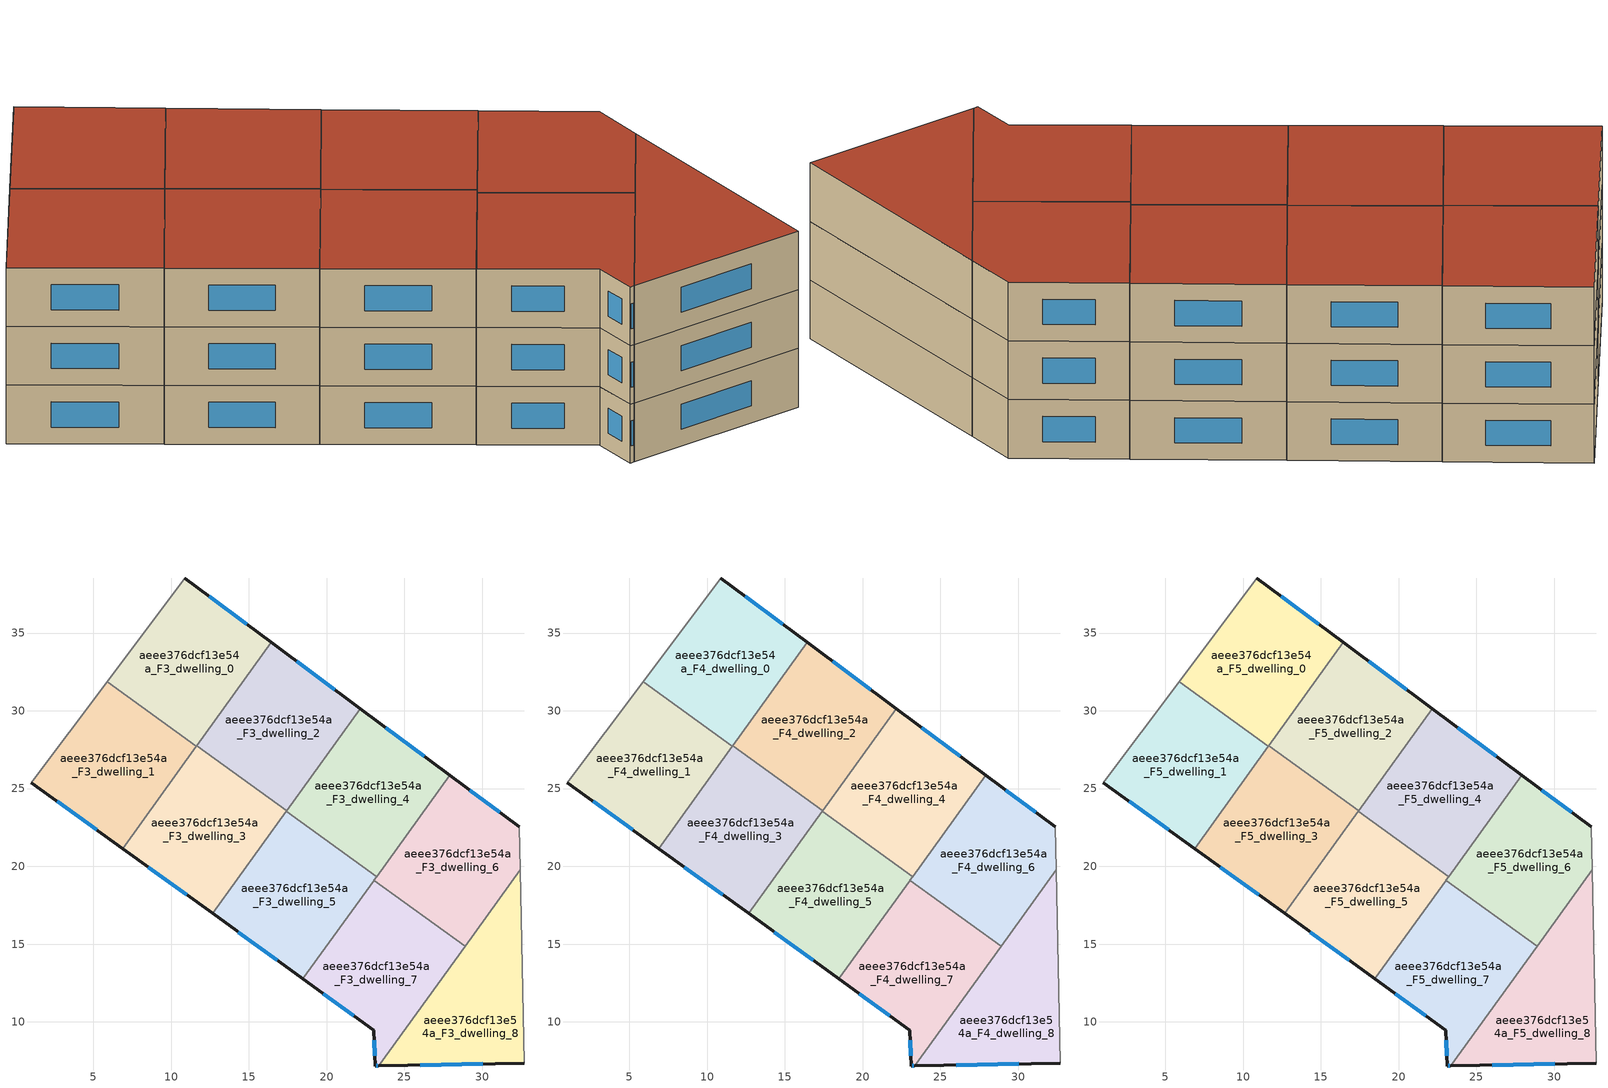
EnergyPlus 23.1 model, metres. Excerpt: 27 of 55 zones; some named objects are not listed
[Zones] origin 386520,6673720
aeee376dcf13e54a_F3_dwelling_0
 floor to aeee376dcf13e54a_F2_dwelling_0 (EU_floor_Construction): 16.45,34.39 11.63,27.72 5.88,31.87 10.87,38.54 z9
 wall outside (EU_wall_Construction): 16.45,34.39 10.87,38.54 z9:12
 wall adiabatic (EU_wall_Construction): 10.87,38.54 5.88,31.87 z9:12
 wall to aeee376dcf13e54a_F3_dwelling_1 (EU_wall_Construction): 5.88,31.87 11.63,27.72 z9:12
 wall to aeee376dcf13e54a_F3_dwelling_2 (EU_wall_Construction): 11.65,27.75 16.45,34.39 z9:12
 wall to aeee376dcf13e54a_F3_dwelling_3 (EU_wall_Construction): 11.63,27.72 11.65,27.75 z9:12
 window (EU_Window_Construction): 14.85,35.58 12.46,37.35 z9.86:11.14
aeee376dcf13e54a_F3_dwelling_1
 floor to aeee376dcf13e54a_F2_dwelling_1 (EU_floor_Construction): 11.63,27.72 6.89,21.15 1.03,25.38 5.88,31.87 z9
 wall outside (EU_wall_Construction): 1.03,25.38 6.89,21.15 z9:12
 wall adiabatic (EU_wall_Construction): 5.88,31.87 1.03,25.38 z9:12
 wall to aeee376dcf13e54a_F3_dwelling_3 (EU_wall_Construction): 6.89,21.15 11.63,27.72 z9:12
 window (EU_Window_Construction): 2.7,24.17 5.21,22.36 z9.86:11.14
aeee376dcf13e54a_F3_dwelling_2
 floor to aeee376dcf13e54a_F2_dwelling_2 (EU_floor_Construction): 22.17,30.14 17.43,23.58 11.65,27.75 16.45,34.39 z9
 wall outside (EU_wall_Construction): 22.17,30.14 16.45,34.39 z9:12
 wall to aeee376dcf13e54a_F3_dwelling_3 (EU_wall_Construction): 11.65,27.75 17.43,23.58 z9:12
 wall to aeee376dcf13e54a_F3_dwelling_4 (EU_wall_Construction): 17.43,23.58 22.17,30.14 z9:12
 window (EU_Window_Construction): 20.53,31.35 18.08,33.18 z9.86:11.14
aeee376dcf13e54a_F3_dwelling_3
 floor to aeee376dcf13e54a_F2_dwelling_3 (EU_floor_Construction): 17.43,23.58 12.67,16.97 6.89,21.15 11.65,27.75 z9
 wall outside (EU_wall_Construction): 6.89,21.15 12.67,16.97 z9:12
 wall to aeee376dcf13e54a_F3_dwelling_5 (EU_wall_Construction): 12.67,16.97 17.4,23.53 z9:12
 wall to aeee376dcf13e54a_F3_dwelling_4 (EU_wall_Construction): 17.4,23.53 17.43,23.58 z9:12
 window (EU_Window_Construction): 8.54,19.95 11.01,18.16 z9.86:11.14
aeee376dcf13e54a_F3_dwelling_4
 floor to aeee376dcf13e54a_F2_dwelling_4 (EU_floor_Construction): 27.93,25.86 23.22,19.33 17.4,23.53 22.17,30.14 z9
 wall outside (EU_wall_Construction): 27.93,25.86 22.17,30.14 z9:12
 wall to aeee376dcf13e54a_F3_dwelling_5 (EU_wall_Construction): 17.4,23.53 23.22,19.33 z9:12
 wall to aeee376dcf13e54a_F3_dwelling_6 (EU_wall_Construction): 23.22,19.33 27.93,25.86 z9:12
 window (EU_Window_Construction): 26.28,27.08 23.81,28.92 z9.86:11.14
aeee376dcf13e54a_F3_dwelling_5
 floor to aeee376dcf13e54a_F2_dwelling_5 (EU_floor_Construction): 23.22,19.33 18.48,12.77 12.67,16.97 17.4,23.53 z9
 wall outside (EU_wall_Construction): 12.67,16.97 18.48,12.77 z9:12
 wall to aeee376dcf13e54a_F3_dwelling_7 (EU_wall_Construction): 18.48,12.77 23.05,19.1 z9:12
 wall to aeee376dcf13e54a_F3_dwelling_6 (EU_wall_Construction): 23.05,19.1 23.22,19.34 z9:12
 window (EU_Window_Construction): 14.33,15.77 16.82,13.97 z9.86:11.14
aeee376dcf13e54a_F3_dwelling_6
 floor to aeee376dcf13e54a_F2_dwelling_6 (EU_floor_Construction): 32.4,22.53 32.45,19.78 28.91,14.87 23.05,19.1 27.93,25.86 z9
 wall outside (EU_wall_Construction): 32.4,22.53 27.93,25.86 z9:12
 wall adiabatic (EU_wall_Construction): 32.45,19.78 32.4,22.53 z9:12
 wall to aeee376dcf13e54a_F3_dwelling_7 (EU_wall_Construction): 23.05,19.1 28.91,14.87 z9:12
 wall to aeee376dcf13e54a_F3_dwelling_8 (EU_wall_Construction): 28.91,14.87 32.45,19.78 z9:12
 window (EU_Window_Construction): 31.12,23.48 29.2,24.91 z9.86:11.14
aeee376dcf13e54a_F3_dwelling_7
 floor to aeee376dcf13e54a_F2_dwelling_7 (EU_floor_Construction): 28.91,14.87 23.35,7.17 23.13,7.16 23.05,9.47 18.48,12.77 23.05,19.1 z9
 wall outside (EU_wall_Construction): 18.48,12.77 23.05,9.47 23.13,7.16 23.35,7.17 z9:12
 wall to aeee376dcf13e54a_F3_dwelling_8 (EU_wall_Construction): 23.35,7.17 28.91,14.87 z9:12
 window (EU_Window_Construction): 19.78,11.82 21.74,10.41 / 23.19,7.17 23.29,7.17 / 23.07,8.81 23.1,7.82 z9.86:11.14
aeee376dcf13e54a_F3_dwelling_8
 floor to aeee376dcf13e54a_F2_dwelling_8 (EU_floor_Construction): 32.45,19.78 32.7,7.35 23.35,7.17 z9
 wall outside (EU_wall_Construction): 23.35,7.17 32.7,7.35 z9:12
 wall adiabatic (EU_wall_Construction): 32.7,7.35 32.45,19.78 z9:12
 window (EU_Window_Construction): 26.02,7.22 30.03,7.3 z9.86:11.14
aeee376dcf13e54a_F4_dwelling_0
 floor to aeee376dcf13e54a_F3_dwelling_0 (EU_floor_Construction): 16.45,34.39 11.63,27.72 5.88,31.87 10.87,38.54 z12
 wall outside (EU_wall_Construction): 16.45,34.39 10.87,38.54 z12:15
 wall adiabatic (EU_wall_Construction): 10.87,38.54 5.88,31.87 z12:15
 wall to aeee376dcf13e54a_F4_dwelling_1 (EU_wall_Construction): 5.88,31.87 11.63,27.72 z12:15
 wall to aeee376dcf13e54a_F4_dwelling_2 (EU_wall_Construction): 11.65,27.75 16.45,34.39 z12:15
 wall to aeee376dcf13e54a_F4_dwelling_3 (EU_wall_Construction): 11.63,27.72 11.65,27.75 z12:15
 window (EU_Window_Construction): 14.85,35.58 12.46,37.35 z12.86:14.14
aeee376dcf13e54a_F4_dwelling_1
 floor to aeee376dcf13e54a_F3_dwelling_1 (EU_floor_Construction): 11.63,27.72 6.89,21.15 1.03,25.38 5.88,31.87 z12
 wall outside (EU_wall_Construction): 1.03,25.38 6.89,21.15 z12:15
 wall adiabatic (EU_wall_Construction): 5.88,31.87 1.03,25.38 z12:15
 wall to aeee376dcf13e54a_F4_dwelling_3 (EU_wall_Construction): 6.89,21.15 11.63,27.72 z12:15
 window (EU_Window_Construction): 2.7,24.17 5.21,22.36 z12.86:14.14
aeee376dcf13e54a_F4_dwelling_2
 floor to aeee376dcf13e54a_F3_dwelling_2 (EU_floor_Construction): 22.17,30.14 17.43,23.58 11.65,27.75 16.45,34.39 z12
 wall outside (EU_wall_Construction): 22.17,30.14 16.45,34.39 z12:15
 wall to aeee376dcf13e54a_F4_dwelling_3 (EU_wall_Construction): 11.65,27.75 17.43,23.58 z12:15
 wall to aeee376dcf13e54a_F4_dwelling_4 (EU_wall_Construction): 17.43,23.58 22.17,30.14 z12:15
 window (EU_Window_Construction): 20.53,31.35 18.08,33.18 z12.86:14.14
aeee376dcf13e54a_F4_dwelling_3
 floor to aeee376dcf13e54a_F3_dwelling_3 (EU_floor_Construction): 17.43,23.58 12.67,16.97 6.89,21.15 11.65,27.75 z12
 wall outside (EU_wall_Construction): 6.89,21.15 12.67,16.97 z12:15
 wall to aeee376dcf13e54a_F4_dwelling_5 (EU_wall_Construction): 12.67,16.97 17.4,23.53 z12:15
 wall to aeee376dcf13e54a_F4_dwelling_4 (EU_wall_Construction): 17.4,23.53 17.43,23.58 z12:15
 window (EU_Window_Construction): 8.54,19.95 11.01,18.16 z12.86:14.14
aeee376dcf13e54a_F4_dwelling_4
 floor to aeee376dcf13e54a_F3_dwelling_4 (EU_floor_Construction): 27.93,25.86 23.22,19.33 17.4,23.53 22.17,30.14 z12
 wall outside (EU_wall_Construction): 27.93,25.86 22.17,30.14 z12:15
 wall to aeee376dcf13e54a_F4_dwelling_5 (EU_wall_Construction): 17.4,23.53 23.22,19.33 z12:15
 wall to aeee376dcf13e54a_F4_dwelling_6 (EU_wall_Construction): 23.22,19.33 27.93,25.86 z12:15
 window (EU_Window_Construction): 26.28,27.08 23.81,28.92 z12.86:14.14
aeee376dcf13e54a_F4_dwelling_5
 floor to aeee376dcf13e54a_F3_dwelling_5 (EU_floor_Construction): 23.22,19.33 18.48,12.77 12.67,16.97 17.4,23.53 z12
 wall outside (EU_wall_Construction): 12.67,16.97 18.48,12.77 z12:15
 wall to aeee376dcf13e54a_F4_dwelling_7 (EU_wall_Construction): 18.48,12.77 23.05,19.1 z12:15
 wall to aeee376dcf13e54a_F4_dwelling_6 (EU_wall_Construction): 23.05,19.1 23.22,19.34 z12:15
 window (EU_Window_Construction): 14.33,15.77 16.82,13.97 z12.86:14.14
aeee376dcf13e54a_F4_dwelling_6
 floor to aeee376dcf13e54a_F3_dwelling_6 (EU_floor_Construction): 32.4,22.53 32.45,19.78 28.91,14.87 23.05,19.1 27.93,25.86 z12
 wall outside (EU_wall_Construction): 32.4,22.53 27.93,25.86 z12:15
 wall adiabatic (EU_wall_Construction): 32.45,19.78 32.4,22.53 z12:15
 wall to aeee376dcf13e54a_F4_dwelling_7 (EU_wall_Construction): 23.05,19.1 28.91,14.87 z12:15
 wall to aeee376dcf13e54a_F4_dwelling_8 (EU_wall_Construction): 28.91,14.87 32.45,19.78 z12:15
 window (EU_Window_Construction): 31.12,23.48 29.2,24.91 z12.86:14.14
aeee376dcf13e54a_F4_dwelling_7
 floor to aeee376dcf13e54a_F3_dwelling_7 (EU_floor_Construction): 28.91,14.87 23.35,7.17 23.13,7.16 23.05,9.47 18.48,12.77 23.05,19.1 z12
 wall outside (EU_wall_Construction): 18.48,12.77 23.05,9.47 23.13,7.16 23.35,7.17 z12:15
 wall to aeee376dcf13e54a_F4_dwelling_8 (EU_wall_Construction): 23.35,7.17 28.91,14.87 z12:15
 window (EU_Window_Construction): 19.78,11.82 21.74,10.41 / 23.19,7.17 23.29,7.17 / 23.07,8.81 23.1,7.82 z12.86:14.14
aeee376dcf13e54a_F4_dwelling_8
 floor to aeee376dcf13e54a_F3_dwelling_8 (EU_floor_Construction): 32.45,19.78 32.7,7.35 23.35,7.17 z12
 wall outside (EU_wall_Construction): 23.35,7.17 32.7,7.35 z12:15
 wall adiabatic (EU_wall_Construction): 32.7,7.35 32.45,19.78 z12:15
 window (EU_Window_Construction): 26.02,7.22 30.03,7.3 z12.86:14.14
aeee376dcf13e54a_F5_dwelling_0
 floor to aeee376dcf13e54a_F4_dwelling_0 (EU_floor_Construction): 16.45,34.39 11.63,27.72 5.88,31.87 10.87,38.54 z15
 wall outside (EU_wall_Construction): 16.45,34.39 10.87,38.54 z15:18
 wall adiabatic (EU_wall_Construction): 10.87,38.54 5.88,31.87 z15:18
 wall to aeee376dcf13e54a_F5_dwelling_1 (EU_wall_Construction): 5.88,31.87 11.63,27.72 z15:18
 wall to aeee376dcf13e54a_F5_dwelling_2 (EU_wall_Construction): 11.65,27.75 16.45,34.39 z15:18
 wall to aeee376dcf13e54a_F5_dwelling_3 (EU_wall_Construction): 11.63,27.72 11.65,27.75 z15:18
 window (EU_Window_Construction): 14.85,35.58 12.46,37.35 z15.86:17.14
 roof outside (EU_roof_Construction): 11.63,27.72 16.45,34.39 10.87,38.54 5.88,31.87 z18
aeee376dcf13e54a_F5_dwelling_1
 floor to aeee376dcf13e54a_F4_dwelling_1 (EU_floor_Construction): 11.63,27.72 6.89,21.15 1.03,25.38 5.88,31.87 z15
 wall outside (EU_wall_Construction): 1.03,25.38 6.89,21.15 z15:18
 wall adiabatic (EU_wall_Construction): 5.88,31.87 1.03,25.38 z15:18
 wall to aeee376dcf13e54a_F5_dwelling_3 (EU_wall_Construction): 6.89,21.15 11.63,27.72 z15:18
 window (EU_Window_Construction): 2.7,24.17 5.21,22.36 z15.86:17.14
 roof outside (EU_roof_Construction): 6.89,21.15 11.63,27.72 5.88,31.87 1.03,25.38 z18
aeee376dcf13e54a_F5_dwelling_2
 floor to aeee376dcf13e54a_F4_dwelling_2 (EU_floor_Construction): 22.17,30.14 17.43,23.58 11.65,27.75 16.45,34.39 z15
 wall outside (EU_wall_Construction): 22.17,30.14 16.45,34.39 z15:18
 wall to aeee376dcf13e54a_F5_dwelling_3 (EU_wall_Construction): 11.65,27.75 17.43,23.58 z15:18
 wall to aeee376dcf13e54a_F5_dwelling_4 (EU_wall_Construction): 17.43,23.58 22.17,30.14 z15:18
 window (EU_Window_Construction): 20.53,31.35 18.08,33.18 z15.86:17.14
 roof outside (EU_roof_Construction): 17.43,23.58 22.17,30.14 16.45,34.39 11.65,27.75 z18
aeee376dcf13e54a_F5_dwelling_3
 floor to aeee376dcf13e54a_F4_dwelling_3 (EU_floor_Construction): 17.43,23.58 12.67,16.97 6.89,21.15 11.65,27.75 z15
 wall outside (EU_wall_Construction): 6.89,21.15 12.67,16.97 z15:18
 wall to aeee376dcf13e54a_F5_dwelling_5 (EU_wall_Construction): 12.67,16.97 17.4,23.53 z15:18
 wall to aeee376dcf13e54a_F5_dwelling_4 (EU_wall_Construction): 17.4,23.53 17.43,23.58 z15:18
 window (EU_Window_Construction): 8.54,19.95 11.01,18.16 z15.86:17.14
 roof outside (EU_roof_Construction): 12.67,16.97 17.43,23.58 11.65,27.75 6.89,21.15 z18
aeee376dcf13e54a_F5_dwelling_4
 floor to aeee376dcf13e54a_F4_dwelling_4 (EU_floor_Construction): 27.93,25.86 23.22,19.33 17.4,23.53 22.17,30.14 z15
 wall outside (EU_wall_Construction): 27.93,25.86 22.17,30.14 z15:18
 wall to aeee376dcf13e54a_F5_dwelling_5 (EU_wall_Construction): 17.4,23.53 23.22,19.33 z15:18
 wall to aeee376dcf13e54a_F5_dwelling_6 (EU_wall_Construction): 23.22,19.33 27.93,25.86 z15:18
 window (EU_Window_Construction): 26.28,27.08 23.81,28.92 z15.86:17.14
 roof outside (EU_roof_Construction): 23.22,19.33 27.93,25.86 22.17,30.14 17.4,23.53 z18
aeee376dcf13e54a_F5_dwelling_5
 floor to aeee376dcf13e54a_F4_dwelling_5 (EU_floor_Construction): 23.22,19.33 18.48,12.77 12.67,16.97 17.4,23.53 z15
 wall outside (EU_wall_Construction): 12.67,16.97 18.48,12.77 z15:18
 wall to aeee376dcf13e54a_F5_dwelling_7 (EU_wall_Construction): 18.48,12.77 23.05,19.1 z15:18
 wall to aeee376dcf13e54a_F5_dwelling_6 (EU_wall_Construction): 23.05,19.1 23.22,19.34 z15:18
 window (EU_Window_Construction): 14.33,15.77 16.82,13.97 z15.86:17.14
 roof outside (EU_roof_Construction): 18.48,12.77 23.22,19.33 17.4,23.53 12.67,16.97 z18
aeee376dcf13e54a_F5_dwelling_6
 floor to aeee376dcf13e54a_F4_dwelling_6 (EU_floor_Construction): 32.4,22.53 32.45,19.78 28.91,14.87 23.05,19.1 27.93,25.86 z15
 wall outside (EU_wall_Construction): 32.4,22.53 27.93,25.86 z15:18
 wall adiabatic (EU_wall_Construction): 32.45,19.78 32.4,22.53 z15:18
 wall to aeee376dcf13e54a_F5_dwelling_7 (EU_wall_Construction): 23.05,19.1 28.91,14.87 z15:18
 wall to aeee376dcf13e54a_F5_dwelling_8 (EU_wall_Construction): 28.91,14.87 32.45,19.78 z15:18
 window (EU_Window_Construction): 31.12,23.48 29.2,24.91 z15.86:17.14
 roof outside (EU_roof_Construction): 28.91,14.87 32.45,19.78 32.4,22.53 27.93,25.86 23.05,19.1 z18
aeee376dcf13e54a_F5_dwelling_7
 floor to aeee376dcf13e54a_F4_dwelling_7 (EU_floor_Construction): 28.91,14.87 23.35,7.17 23.13,7.16 23.05,9.47 18.48,12.77 23.05,19.1 z15
 wall outside (EU_wall_Construction): 18.48,12.77 23.05,9.47 23.13,7.16 23.35,7.17 z15:18
 wall to aeee376dcf13e54a_F5_dwelling_8 (EU_wall_Construction): 23.35,7.17 28.91,14.87 z15:18
 window (EU_Window_Construction): 19.78,11.82 21.74,10.41 / 23.19,7.17 23.29,7.17 / 23.07,8.81 23.1,7.82 z15.86:17.14
 roof outside (EU_roof_Construction): 23.35,7.17 28.91,14.87 23.05,19.1 18.48,12.77 23.05,9.47 23.13,7.16 z18
aeee376dcf13e54a_F5_dwelling_8
 floor to aeee376dcf13e54a_F4_dwelling_8 (EU_floor_Construction): 32.45,19.78 32.7,7.35 23.35,7.17 z15
 wall outside (EU_wall_Construction): 23.35,7.17 32.7,7.35 z15:18
 wall adiabatic (EU_wall_Construction): 32.7,7.35 32.45,19.78 z15:18
 window (EU_Window_Construction): 26.02,7.22 30.03,7.3 z15.86:17.14
 roof outside (EU_roof_Construction): 32.7,7.35 32.45,19.78 23.35,7.17 z18
[Building]
EU S2 Campaign: North Axis=0; Terrain=City; Solar Distribution=FullExterior
[Site:Location]
Helsinki-Vantaa.AP: Latitude=60.317; Longitude=24.963; Time Zone=2; Elevation=54.6
[SizingPeriod:WeatherFileDays]
AnnualSizingPeriod: Begin Month=1; Begin Day of Month=1; End Month=12; End Day of Month=31; Day of Week for Start Day=Monday; Use Weather File Daylight Saving Period=No; Use Weather File Rain and Snow Indicators=No
[MATERIAL]
EU_InternalMass_Material: Roughness=MediumRough; Thickness=0.1; Conductivity=1; Density=1800; Specific Heat=900; Thermal Absorptance=0.9; Solar Absorptance=0.7; Visible Absorptance=0.7
[MATERIAL:NOMASS] Roughness=MediumRough; Thermal Absorptance=0.9; Solar Absorptance=0.7; Visible Absorptance=0.7
Name | Thermal Resistance
EU_wall_NoMass | 1.10183
EU_roof_NoMass; EU_floor_NoMass | 1.70606
[WINDOWMATERIAL:SIMPLEGLAZINGSYSTEM]
EU_Window_SimpleGlazing: UFactor=3.11035; Solar Heat Gain Coefficient=0.8; Visible Transmittance=0.8
[CONSTRUCTION]
EU_wall_Construction: EU_wall_NoMass
EU_roof_Construction: EU_roof_NoMass
EU_floor_Construction: EU_floor_NoMass
EU_Window_Construction: EU_Window_SimpleGlazing
EU_InternalMass_Construction: EU_InternalMass_Material
[ZONE] Type=1; Multiplier=1; Ceiling Height=autocalculate; Floor Area=autocalculate; Part of Total Floor Area=Yes
Name | Volume
aeee376dcf13e54a_F3_dwelling_0; aeee376dcf13e54a_F4_dwelling_0; aeee376dcf13e54a_F5_dwelling_0 | 174.236
aeee376dcf13e54a_F3_dwelling_1; aeee376dcf13e54a_F4_dwelling_1; aeee376dcf13e54a_F5_dwelling_1 | 174.215
aeee376dcf13e54a_F3_dwelling_2; aeee376dcf13e54a_F4_dwelling_2; aeee376dcf13e54a_F5_dwelling_2 | 174.232
aeee376dcf13e54a_F3_dwelling_3; aeee376dcf13e54a_F4_dwelling_3; aeee376dcf13e54a_F5_dwelling_3 | 174.216
aeee376dcf13e54a_F3_dwelling_4; aeee376dcf13e54a_F4_dwelling_4; aeee376dcf13e54a_F5_dwelling_4 | 174.231
aeee376dcf13e54a_F3_dwelling_5; aeee376dcf13e54a_F4_dwelling_5; aeee376dcf13e54a_F5_dwelling_5 | 174.234
aeee376dcf13e54a_F3_dwelling_6; aeee376dcf13e54a_F4_dwelling_6; aeee376dcf13e54a_F5_dwelling_6 | 174.207
aeee376dcf13e54a_F3_dwelling_7; aeee376dcf13e54a_F4_dwelling_7; aeee376dcf13e54a_F5_dwelling_7 | 174.23
aeee376dcf13e54a_F3_dwelling_8; aeee376dcf13e54a_F4_dwelling_8; aeee376dcf13e54a_F5_dwelling_8 | 174.206
[INTERNALMASS] Construction=EU_InternalMass_Construction
Name | Zone or ZoneList | Surface Area
aeee376dcf13e54a_F3_dwelling_0_EU_InternalMass | aeee376dcf13e54a_F3_dwelling_0 | 58.0798
aeee376dcf13e54a_F3_dwelling_1_EU_InternalMass | aeee376dcf13e54a_F3_dwelling_1 | 58.0716
aeee376dcf13e54a_F3_dwelling_2_EU_InternalMass | aeee376dcf13e54a_F3_dwelling_2 | 58.0777
aeee376dcf13e54a_F3_dwelling_3_EU_InternalMass | aeee376dcf13e54a_F3_dwelling_3 | 58.0743
aeee376dcf13e54a_F3_dwelling_4_EU_InternalMass | aeee376dcf13e54a_F3_dwelling_4 | 58.0776
aeee376dcf13e54a_F3_dwelling_5_EU_InternalMass | aeee376dcf13e54a_F3_dwelling_5 | 58.0798
aeee376dcf13e54a_F3_dwelling_6_EU_InternalMass | aeee376dcf13e54a_F3_dwelling_6 | 58.0683
aeee376dcf13e54a_F3_dwelling_7_EU_InternalMass | aeee376dcf13e54a_F3_dwelling_7 | 58.0753
aeee376dcf13e54a_F3_dwelling_8_EU_InternalMass | aeee376dcf13e54a_F3_dwelling_8 | 58.0747
aeee376dcf13e54a_F4_dwelling_0_EU_InternalMass | aeee376dcf13e54a_F4_dwelling_0 | 58.0798
aeee376dcf13e54a_F4_dwelling_1_EU_InternalMass | aeee376dcf13e54a_F4_dwelling_1 | 58.0716
aeee376dcf13e54a_F4_dwelling_2_EU_InternalMass | aeee376dcf13e54a_F4_dwelling_2 | 58.0777
aeee376dcf13e54a_F4_dwelling_3_EU_InternalMass | aeee376dcf13e54a_F4_dwelling_3 | 58.0743
aeee376dcf13e54a_F4_dwelling_4_EU_InternalMass | aeee376dcf13e54a_F4_dwelling_4 | 58.0776
aeee376dcf13e54a_F4_dwelling_5_EU_InternalMass | aeee376dcf13e54a_F4_dwelling_5 | 58.0798
aeee376dcf13e54a_F4_dwelling_6_EU_InternalMass | aeee376dcf13e54a_F4_dwelling_6 | 58.0683
aeee376dcf13e54a_F4_dwelling_7_EU_InternalMass | aeee376dcf13e54a_F4_dwelling_7 | 58.0753
aeee376dcf13e54a_F4_dwelling_8_EU_InternalMass | aeee376dcf13e54a_F4_dwelling_8 | 58.0747
aeee376dcf13e54a_F5_dwelling_0_EU_InternalMass | aeee376dcf13e54a_F5_dwelling_0 | 58.0798
aeee376dcf13e54a_F5_dwelling_1_EU_InternalMass | aeee376dcf13e54a_F5_dwelling_1 | 58.0716
aeee376dcf13e54a_F5_dwelling_2_EU_InternalMass | aeee376dcf13e54a_F5_dwelling_2 | 58.0777
aeee376dcf13e54a_F5_dwelling_3_EU_InternalMass | aeee376dcf13e54a_F5_dwelling_3 | 58.0743
aeee376dcf13e54a_F5_dwelling_4_EU_InternalMass | aeee376dcf13e54a_F5_dwelling_4 | 58.0776
aeee376dcf13e54a_F5_dwelling_5_EU_InternalMass | aeee376dcf13e54a_F5_dwelling_5 | 58.0798
aeee376dcf13e54a_F5_dwelling_6_EU_InternalMass | aeee376dcf13e54a_F5_dwelling_6 | 58.0683
aeee376dcf13e54a_F5_dwelling_7_EU_InternalMass | aeee376dcf13e54a_F5_dwelling_7 | 58.0753
aeee376dcf13e54a_F5_dwelling_8_EU_InternalMass | aeee376dcf13e54a_F5_dwelling_8 | 58.0747
[OTHEREQUIPMENT] Fuel Type=Electricity; Design Level Calculation Method=Watts/Area; Power per Zone Floor Area=1; Fraction Latent=0; Fraction Radiant=0; Fraction Lost=0; Carbon Dioxide Generation Rate=0; EndUse Subcategory=EU_Step8_InternalGains
Name | Zone or ZoneList or Space or SpaceList | Schedule
EU_Step8_InternalGain_aeee376dcf13e54a_F3_dwelling_0_f000 | aeee376dcf13e54a_F3_dwelling_0 | EU_Step8_GainSchedule_aeee376dcf13e54a_F3_dwelling_0_f000
EU_Step8_InternalGain_aeee376dcf13e54a_F3_dwelling_1_f000 | aeee376dcf13e54a_F3_dwelling_1 | EU_Step8_GainSchedule_aeee376dcf13e54a_F3_dwelling_1_f000
EU_Step8_InternalGain_aeee376dcf13e54a_F3_dwelling_2_f000 | aeee376dcf13e54a_F3_dwelling_2 | EU_Step8_GainSchedule_aeee376dcf13e54a_F3_dwelling_2_f000
EU_Step8_InternalGain_aeee376dcf13e54a_F3_dwelling_3_f000 | aeee376dcf13e54a_F3_dwelling_3 | EU_Step8_GainSchedule_aeee376dcf13e54a_F3_dwelling_3_f000
EU_Step8_InternalGain_aeee376dcf13e54a_F3_dwelling_4_f000 | aeee376dcf13e54a_F3_dwelling_4 | EU_Step8_GainSchedule_aeee376dcf13e54a_F3_dwelling_4_f000
EU_Step8_InternalGain_aeee376dcf13e54a_F3_dwelling_5_f000 | aeee376dcf13e54a_F3_dwelling_5 | EU_Step8_GainSchedule_aeee376dcf13e54a_F3_dwelling_5_f000
EU_Step8_InternalGain_aeee376dcf13e54a_F3_dwelling_6_f000 | aeee376dcf13e54a_F3_dwelling_6 | EU_Step8_GainSchedule_aeee376dcf13e54a_F3_dwelling_6_f000
EU_Step8_InternalGain_aeee376dcf13e54a_F3_dwelling_7_f000 | aeee376dcf13e54a_F3_dwelling_7 | EU_Step8_GainSchedule_aeee376dcf13e54a_F3_dwelling_7_f000
EU_Step8_InternalGain_aeee376dcf13e54a_F3_dwelling_8_f000 | aeee376dcf13e54a_F3_dwelling_8 | EU_Step8_GainSchedule_aeee376dcf13e54a_F3_dwelling_8_f000
EU_Step8_InternalGain_aeee376dcf13e54a_F4_dwelling_0_f000 | aeee376dcf13e54a_F4_dwelling_0 | EU_Step8_GainSchedule_aeee376dcf13e54a_F4_dwelling_0_f000
EU_Step8_InternalGain_aeee376dcf13e54a_F4_dwelling_1_f000 | aeee376dcf13e54a_F4_dwelling_1 | EU_Step8_GainSchedule_aeee376dcf13e54a_F4_dwelling_1_f000
EU_Step8_InternalGain_aeee376dcf13e54a_F4_dwelling_2_f000 | aeee376dcf13e54a_F4_dwelling_2 | EU_Step8_GainSchedule_aeee376dcf13e54a_F4_dwelling_2_f000
EU_Step8_InternalGain_aeee376dcf13e54a_F4_dwelling_3_f000 | aeee376dcf13e54a_F4_dwelling_3 | EU_Step8_GainSchedule_aeee376dcf13e54a_F4_dwelling_3_f000
EU_Step8_InternalGain_aeee376dcf13e54a_F4_dwelling_4_f000 | aeee376dcf13e54a_F4_dwelling_4 | EU_Step8_GainSchedule_aeee376dcf13e54a_F4_dwelling_4_f000
EU_Step8_InternalGain_aeee376dcf13e54a_F4_dwelling_5_f000 | aeee376dcf13e54a_F4_dwelling_5 | EU_Step8_GainSchedule_aeee376dcf13e54a_F4_dwelling_5_f000
EU_Step8_InternalGain_aeee376dcf13e54a_F4_dwelling_6_f000 | aeee376dcf13e54a_F4_dwelling_6 | EU_Step8_GainSchedule_aeee376dcf13e54a_F4_dwelling_6_f000
EU_Step8_InternalGain_aeee376dcf13e54a_F4_dwelling_7_f000 | aeee376dcf13e54a_F4_dwelling_7 | EU_Step8_GainSchedule_aeee376dcf13e54a_F4_dwelling_7_f000
EU_Step8_InternalGain_aeee376dcf13e54a_F4_dwelling_8_f000 | aeee376dcf13e54a_F4_dwelling_8 | EU_Step8_GainSchedule_aeee376dcf13e54a_F4_dwelling_8_f000
EU_Step8_InternalGain_aeee376dcf13e54a_F5_dwelling_0_f000 | aeee376dcf13e54a_F5_dwelling_0 | EU_Step8_GainSchedule_aeee376dcf13e54a_F5_dwelling_0_f000
EU_Step8_InternalGain_aeee376dcf13e54a_F5_dwelling_1_f000 | aeee376dcf13e54a_F5_dwelling_1 | EU_Step8_GainSchedule_aeee376dcf13e54a_F5_dwelling_1_f000
EU_Step8_InternalGain_aeee376dcf13e54a_F5_dwelling_2_f000 | aeee376dcf13e54a_F5_dwelling_2 | EU_Step8_GainSchedule_aeee376dcf13e54a_F5_dwelling_2_f000
EU_Step8_InternalGain_aeee376dcf13e54a_F5_dwelling_3_f000 | aeee376dcf13e54a_F5_dwelling_3 | EU_Step8_GainSchedule_aeee376dcf13e54a_F5_dwelling_3_f000
EU_Step8_InternalGain_aeee376dcf13e54a_F5_dwelling_4_f000 | aeee376dcf13e54a_F5_dwelling_4 | EU_Step8_GainSchedule_aeee376dcf13e54a_F5_dwelling_4_f000
EU_Step8_InternalGain_aeee376dcf13e54a_F5_dwelling_5_f000 | aeee376dcf13e54a_F5_dwelling_5 | EU_Step8_GainSchedule_aeee376dcf13e54a_F5_dwelling_5_f000
EU_Step8_InternalGain_aeee376dcf13e54a_F5_dwelling_6_f000 | aeee376dcf13e54a_F5_dwelling_6 | EU_Step8_GainSchedule_aeee376dcf13e54a_F5_dwelling_6_f000
EU_Step8_InternalGain_aeee376dcf13e54a_F5_dwelling_7_f000 | aeee376dcf13e54a_F5_dwelling_7 | EU_Step8_GainSchedule_aeee376dcf13e54a_F5_dwelling_7_f000
EU_Step8_InternalGain_aeee376dcf13e54a_F5_dwelling_8_f000 | aeee376dcf13e54a_F5_dwelling_8 | EU_Step8_GainSchedule_aeee376dcf13e54a_F5_dwelling_8_f000
[ZONEVENTILATION:DESIGNFLOWRATE] Schedule=EU_AlwaysOn; Design Flow Rate Calculation Method=AirChanges/Hour; Air Changes per Hour=0.756316; Ventilation Type=Natural; Fan Pressure Rise=0; Fan Total Efficiency=1; Constant Term Coefficient=1; Temperature Term Coefficient=0; Velocity Term Coefficient=0; Velocity Squared Term Coefficient=0; Minimum Indoor Temperature=-100; Maximum Indoor Temperature=100; Delta Temperature=-100; Minimum Outdoor Temperature=-100; Maximum Outdoor Temperature=100; Maximum Wind Speed=40
Name | Zone or ZoneList or Space or SpaceList
EU_ConstantAir_aeee376dcf13e54a_F3_dwelling_0 | aeee376dcf13e54a_F3_dwelling_0
EU_ConstantAir_aeee376dcf13e54a_F3_dwelling_1 | aeee376dcf13e54a_F3_dwelling_1
EU_ConstantAir_aeee376dcf13e54a_F3_dwelling_2 | aeee376dcf13e54a_F3_dwelling_2
EU_ConstantAir_aeee376dcf13e54a_F3_dwelling_3 | aeee376dcf13e54a_F3_dwelling_3
EU_ConstantAir_aeee376dcf13e54a_F3_dwelling_4 | aeee376dcf13e54a_F3_dwelling_4
EU_ConstantAir_aeee376dcf13e54a_F3_dwelling_5 | aeee376dcf13e54a_F3_dwelling_5
EU_ConstantAir_aeee376dcf13e54a_F3_dwelling_6 | aeee376dcf13e54a_F3_dwelling_6
EU_ConstantAir_aeee376dcf13e54a_F3_dwelling_7 | aeee376dcf13e54a_F3_dwelling_7
EU_ConstantAir_aeee376dcf13e54a_F3_dwelling_8 | aeee376dcf13e54a_F3_dwelling_8
EU_ConstantAir_aeee376dcf13e54a_F4_dwelling_0 | aeee376dcf13e54a_F4_dwelling_0
EU_ConstantAir_aeee376dcf13e54a_F4_dwelling_1 | aeee376dcf13e54a_F4_dwelling_1
EU_ConstantAir_aeee376dcf13e54a_F4_dwelling_2 | aeee376dcf13e54a_F4_dwelling_2
EU_ConstantAir_aeee376dcf13e54a_F4_dwelling_3 | aeee376dcf13e54a_F4_dwelling_3
EU_ConstantAir_aeee376dcf13e54a_F4_dwelling_4 | aeee376dcf13e54a_F4_dwelling_4
EU_ConstantAir_aeee376dcf13e54a_F4_dwelling_5 | aeee376dcf13e54a_F4_dwelling_5
EU_ConstantAir_aeee376dcf13e54a_F4_dwelling_6 | aeee376dcf13e54a_F4_dwelling_6
EU_ConstantAir_aeee376dcf13e54a_F4_dwelling_7 | aeee376dcf13e54a_F4_dwelling_7
EU_ConstantAir_aeee376dcf13e54a_F4_dwelling_8 | aeee376dcf13e54a_F4_dwelling_8
EU_ConstantAir_aeee376dcf13e54a_F5_dwelling_0 | aeee376dcf13e54a_F5_dwelling_0
EU_ConstantAir_aeee376dcf13e54a_F5_dwelling_1 | aeee376dcf13e54a_F5_dwelling_1
EU_ConstantAir_aeee376dcf13e54a_F5_dwelling_2 | aeee376dcf13e54a_F5_dwelling_2
EU_ConstantAir_aeee376dcf13e54a_F5_dwelling_3 | aeee376dcf13e54a_F5_dwelling_3
EU_ConstantAir_aeee376dcf13e54a_F5_dwelling_4 | aeee376dcf13e54a_F5_dwelling_4
EU_ConstantAir_aeee376dcf13e54a_F5_dwelling_5 | aeee376dcf13e54a_F5_dwelling_5
EU_ConstantAir_aeee376dcf13e54a_F5_dwelling_6 | aeee376dcf13e54a_F5_dwelling_6
EU_ConstantAir_aeee376dcf13e54a_F5_dwelling_7 | aeee376dcf13e54a_F5_dwelling_7
EU_ConstantAir_aeee376dcf13e54a_F5_dwelling_8 | aeee376dcf13e54a_F5_dwelling_8
[HVACTEMPLATE:ZONE:IDEALLOADSAIRSYSTEM] System Availability Schedule=EU_AlwaysOn; Maximum Heating Supply Air Temperature=50; Minimum Cooling Supply Air Temperature=13; Maximum Heating Supply Air Humidity Ratio=0.0156; Minimum Cooling Supply Air Humidity Ratio=0.0077; Heating Limit=NoLimit; Cooling Limit=NoLimit; Heating Availability Schedule=EU_AlwaysOn; Cooling Availability Schedule=EU_CoolingOff; Dehumidification Control Type=ConstantSensibleHeatRatio; Cooling Sensible Heat Ratio=0.7; Dehumidification Setpoint=60; Humidification Control Type=None; Humidification Setpoint=30; Outdoor Air Method=None; Outdoor Air Flow Rate per Person=0.00944; Outdoor Air Flow Rate per Zone Floor Area=0; Outdoor Air Flow Rate per Zone=0; Demand Controlled Ventilation Type=None; Outdoor Air Economizer Type=NoEconomizer; Heat Recovery Type=None; Sensible Heat Recovery Effectiveness=0.7; Latent Heat Recovery Effectiveness=0.65
Name | Template Thermostat
aeee376dcf13e54a_F3_dwelling_0 | EU_HeatOnly_aeee376dcf13e54a_F3_dwelling_0
aeee376dcf13e54a_F3_dwelling_1 | EU_HeatOnly_aeee376dcf13e54a_F3_dwelling_1
aeee376dcf13e54a_F3_dwelling_2 | EU_HeatOnly_aeee376dcf13e54a_F3_dwelling_2
aeee376dcf13e54a_F3_dwelling_3 | EU_HeatOnly_aeee376dcf13e54a_F3_dwelling_3
aeee376dcf13e54a_F3_dwelling_4 | EU_HeatOnly_aeee376dcf13e54a_F3_dwelling_4
aeee376dcf13e54a_F3_dwelling_5 | EU_HeatOnly_aeee376dcf13e54a_F3_dwelling_5
aeee376dcf13e54a_F3_dwelling_6 | EU_HeatOnly_aeee376dcf13e54a_F3_dwelling_6
aeee376dcf13e54a_F3_dwelling_7 | EU_HeatOnly_aeee376dcf13e54a_F3_dwelling_7
aeee376dcf13e54a_F3_dwelling_8 | EU_HeatOnly_aeee376dcf13e54a_F3_dwelling_8
aeee376dcf13e54a_F4_dwelling_0 | EU_HeatOnly_aeee376dcf13e54a_F4_dwelling_0
aeee376dcf13e54a_F4_dwelling_1 | EU_HeatOnly_aeee376dcf13e54a_F4_dwelling_1
aeee376dcf13e54a_F4_dwelling_2 | EU_HeatOnly_aeee376dcf13e54a_F4_dwelling_2
aeee376dcf13e54a_F4_dwelling_3 | EU_HeatOnly_aeee376dcf13e54a_F4_dwelling_3
aeee376dcf13e54a_F4_dwelling_4 | EU_HeatOnly_aeee376dcf13e54a_F4_dwelling_4
aeee376dcf13e54a_F4_dwelling_5 | EU_HeatOnly_aeee376dcf13e54a_F4_dwelling_5
aeee376dcf13e54a_F4_dwelling_6 | EU_HeatOnly_aeee376dcf13e54a_F4_dwelling_6
aeee376dcf13e54a_F4_dwelling_7 | EU_HeatOnly_aeee376dcf13e54a_F4_dwelling_7
aeee376dcf13e54a_F4_dwelling_8 | EU_HeatOnly_aeee376dcf13e54a_F4_dwelling_8
aeee376dcf13e54a_F5_dwelling_0 | EU_HeatOnly_aeee376dcf13e54a_F5_dwelling_0
aeee376dcf13e54a_F5_dwelling_1 | EU_HeatOnly_aeee376dcf13e54a_F5_dwelling_1
aeee376dcf13e54a_F5_dwelling_2 | EU_HeatOnly_aeee376dcf13e54a_F5_dwelling_2
aeee376dcf13e54a_F5_dwelling_3 | EU_HeatOnly_aeee376dcf13e54a_F5_dwelling_3
aeee376dcf13e54a_F5_dwelling_4 | EU_HeatOnly_aeee376dcf13e54a_F5_dwelling_4
aeee376dcf13e54a_F5_dwelling_5 | EU_HeatOnly_aeee376dcf13e54a_F5_dwelling_5
aeee376dcf13e54a_F5_dwelling_6 | EU_HeatOnly_aeee376dcf13e54a_F5_dwelling_6
aeee376dcf13e54a_F5_dwelling_7 | EU_HeatOnly_aeee376dcf13e54a_F5_dwelling_7
aeee376dcf13e54a_F5_dwelling_8 | EU_HeatOnly_aeee376dcf13e54a_F5_dwelling_8
[SIZING:ZONE] Zone Cooling Design Supply Air Temperature Input Method=SupplyAirTemperature; Zone Cooling Design Supply Air Temperature=13; Zone Heating Design Supply Air Temperature Input Method=SupplyAirTemperature; Zone Heating Design Supply Air Temperature=50; Zone Cooling Design Supply Air Humidity Ratio=0.008; Zone Heating Design Supply Air Humidity Ratio=0.008; Cooling Design Air Flow Method=DesignDay; Cooling Design Air Flow Rate=0; Cooling Minimum Air Flow per Zone Floor Area=0.000762; Cooling Minimum Air Flow=0; Cooling Minimum Air Flow Fraction=0.2; Heating Design Air Flow Method=DesignDay; Heating Design Air Flow Rate=0; Heating Maximum Air Flow per Zone Floor Area=0.002032; Heating Maximum Air Flow=0.141576; Heating Maximum Air Flow Fraction=0.3; Account for Dedicated Outdoor Air System=No; Dedicated Outdoor Air System Control Strategy=NeutralSupplyAir; Dedicated Outdoor Air Low Setpoint Temperature for Design=autosize; Dedicated Outdoor Air High Setpoint Temperature for Design=autosize; Zone Load Sizing Method=Sensible Load Only No Latent Load; Zone Latent Cooling Design Supply Air Humidity Ratio Input Method=HumidityRatioDifference; Zone Cooling Design Supply Air Humidity Ratio Difference=0.005; Zone Latent Heating Design Supply Air Humidity Ratio Input Method=HumidityRatioDifference; Zone Humidification Design Supply Air Humidity Ratio Difference=0.005
aeee376dcf13e54a_F3_dwelling_0; aeee376dcf13e54a_F3_dwelling_1; aeee376dcf13e54a_F3_dwelling_2; aeee376dcf13e54a_F3_dwelling_3; aeee376dcf13e54a_F3_dwelling_4; aeee376dcf13e54a_F3_dwelling_5; aeee376dcf13e54a_F3_dwelling_6; aeee376dcf13e54a_F3_dwelling_7; aeee376dcf13e54a_F3_dwelling_8; aeee376dcf13e54a_F4_dwelling_0; aeee376dcf13e54a_F4_dwelling_1; aeee376dcf13e54a_F4_dwelling_2; aeee376dcf13e54a_F4_dwelling_3; aeee376dcf13e54a_F4_dwelling_4; aeee376dcf13e54a_F4_dwelling_5; aeee376dcf13e54a_F4_dwelling_6; aeee376dcf13e54a_F4_dwelling_7; aeee376dcf13e54a_F4_dwelling_8; aeee376dcf13e54a_F5_dwelling_0; aeee376dcf13e54a_F5_dwelling_1; aeee376dcf13e54a_F5_dwelling_2; aeee376dcf13e54a_F5_dwelling_3; aeee376dcf13e54a_F5_dwelling_4; aeee376dcf13e54a_F5_dwelling_5; aeee376dcf13e54a_F5_dwelling_6; aeee376dcf13e54a_F5_dwelling_7; aeee376dcf13e54a_F5_dwelling_8
[SCHEDULE:CONSTANT]
Name | Hourly Value
EU_AlwaysOn | 1
EU_CoolingOff | 0
[SCHEDULE:FILE] Column Number=1; Rows to Skip at Top=0; Number of Hours of Data=8760; Column Separator=Comma; Interpolate to Timestep=No; Minutes per Item=60; Adjust Schedule for Daylight Savings=Yes
Name | File
EU_Step8_GainSchedule_aeee376dcf13e54a_F3_dwelling_0_f000 | ../../schedules/aeee376dcf13e54a/aeee376dcf13e54a_F3_dwelling_0_f000_gain.csv
EU_Step8_GainSchedule_aeee376dcf13e54a_F3_dwelling_1_f000 | ../../schedules/aeee376dcf13e54a/aeee376dcf13e54a_F3_dwelling_1_f000_gain.csv
EU_Step8_GainSchedule_aeee376dcf13e54a_F3_dwelling_2_f000 | ../../schedules/aeee376dcf13e54a/aeee376dcf13e54a_F3_dwelling_2_f000_gain.csv
EU_Step8_GainSchedule_aeee376dcf13e54a_F3_dwelling_3_f000 | ../../schedules/aeee376dcf13e54a/aeee376dcf13e54a_F3_dwelling_3_f000_gain.csv
EU_Step8_GainSchedule_aeee376dcf13e54a_F3_dwelling_4_f000 | ../../schedules/aeee376dcf13e54a/aeee376dcf13e54a_F3_dwelling_4_f000_gain.csv
EU_Step8_GainSchedule_aeee376dcf13e54a_F3_dwelling_5_f000 | ../../schedules/aeee376dcf13e54a/aeee376dcf13e54a_F3_dwelling_5_f000_gain.csv
EU_Step8_GainSchedule_aeee376dcf13e54a_F3_dwelling_6_f000 | ../../schedules/aeee376dcf13e54a/aeee376dcf13e54a_F3_dwelling_6_f000_gain.csv
EU_Step8_GainSchedule_aeee376dcf13e54a_F3_dwelling_7_f000 | ../../schedules/aeee376dcf13e54a/aeee376dcf13e54a_F3_dwelling_7_f000_gain.csv
EU_Step8_GainSchedule_aeee376dcf13e54a_F3_dwelling_8_f000 | ../../schedules/aeee376dcf13e54a/aeee376dcf13e54a_F3_dwelling_8_f000_gain.csv
EU_Step8_GainSchedule_aeee376dcf13e54a_F4_dwelling_0_f000 | ../../schedules/aeee376dcf13e54a/aeee376dcf13e54a_F4_dwelling_0_f000_gain.csv
EU_Step8_GainSchedule_aeee376dcf13e54a_F4_dwelling_1_f000 | ../../schedules/aeee376dcf13e54a/aeee376dcf13e54a_F4_dwelling_1_f000_gain.csv
EU_Step8_GainSchedule_aeee376dcf13e54a_F4_dwelling_2_f000 | ../../schedules/aeee376dcf13e54a/aeee376dcf13e54a_F4_dwelling_2_f000_gain.csv
EU_Step8_GainSchedule_aeee376dcf13e54a_F4_dwelling_3_f000 | ../../schedules/aeee376dcf13e54a/aeee376dcf13e54a_F4_dwelling_3_f000_gain.csv
EU_Step8_GainSchedule_aeee376dcf13e54a_F4_dwelling_4_f000 | ../../schedules/aeee376dcf13e54a/aeee376dcf13e54a_F4_dwelling_4_f000_gain.csv
EU_Step8_GainSchedule_aeee376dcf13e54a_F4_dwelling_5_f000 | ../../schedules/aeee376dcf13e54a/aeee376dcf13e54a_F4_dwelling_5_f000_gain.csv
EU_Step8_GainSchedule_aeee376dcf13e54a_F4_dwelling_6_f000 | ../../schedules/aeee376dcf13e54a/aeee376dcf13e54a_F4_dwelling_6_f000_gain.csv
EU_Step8_GainSchedule_aeee376dcf13e54a_F4_dwelling_7_f000 | ../../schedules/aeee376dcf13e54a/aeee376dcf13e54a_F4_dwelling_7_f000_gain.csv
EU_Step8_GainSchedule_aeee376dcf13e54a_F4_dwelling_8_f000 | ../../schedules/aeee376dcf13e54a/aeee376dcf13e54a_F4_dwelling_8_f000_gain.csv
EU_Step8_GainSchedule_aeee376dcf13e54a_F5_dwelling_0_f000 | ../../schedules/aeee376dcf13e54a/aeee376dcf13e54a_F5_dwelling_0_f000_gain.csv
EU_Step8_GainSchedule_aeee376dcf13e54a_F5_dwelling_1_f000 | ../../schedules/aeee376dcf13e54a/aeee376dcf13e54a_F5_dwelling_1_f000_gain.csv
EU_Step8_GainSchedule_aeee376dcf13e54a_F5_dwelling_2_f000 | ../../schedules/aeee376dcf13e54a/aeee376dcf13e54a_F5_dwelling_2_f000_gain.csv
EU_Step8_GainSchedule_aeee376dcf13e54a_F5_dwelling_3_f000 | ../../schedules/aeee376dcf13e54a/aeee376dcf13e54a_F5_dwelling_3_f000_gain.csv
EU_Step8_GainSchedule_aeee376dcf13e54a_F5_dwelling_4_f000 | ../../schedules/aeee376dcf13e54a/aeee376dcf13e54a_F5_dwelling_4_f000_gain.csv
EU_Step8_GainSchedule_aeee376dcf13e54a_F5_dwelling_5_f000 | ../../schedules/aeee376dcf13e54a/aeee376dcf13e54a_F5_dwelling_5_f000_gain.csv
EU_Step8_GainSchedule_aeee376dcf13e54a_F5_dwelling_6_f000 | ../../schedules/aeee376dcf13e54a/aeee376dcf13e54a_F5_dwelling_6_f000_gain.csv
EU_Step8_GainSchedule_aeee376dcf13e54a_F5_dwelling_7_f000 | ../../schedules/aeee376dcf13e54a/aeee376dcf13e54a_F5_dwelling_7_f000_gain.csv
EU_Step8_GainSchedule_aeee376dcf13e54a_F5_dwelling_8_f000 | ../../schedules/aeee376dcf13e54a/aeee376dcf13e54a_F5_dwelling_8_f000_gain.csv
